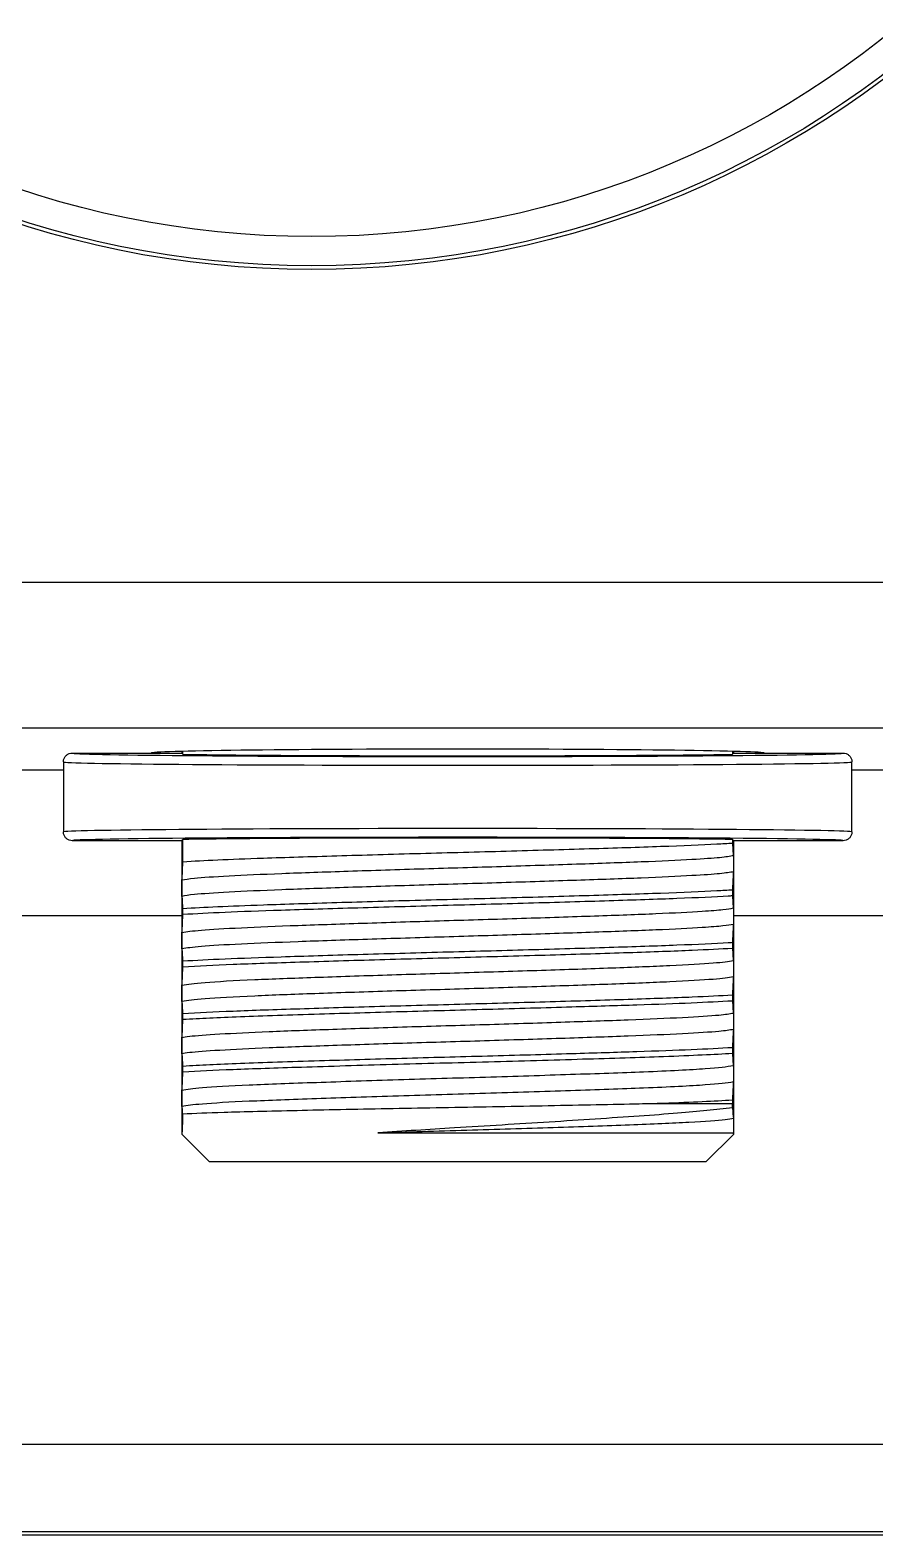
# Model space of a CAD drawing. Extents: x 14808 to 20058, y -13198 to -11680.
# Drawn here: x 19346.11 to 19353.34, y -12031.39 to -12018.5 of the extents above; entities that cross this region are included whole.
import ezdxf

# ---------------------------------------------------------------- set-up
doc = ezdxf.new("R2010")
doc.units = 0
doc.header["$LTSCALE"] = 7
doc.header["$MEASUREMENT"] = 0
doc.layers.add('Layer 5', color=7, linetype='CONTINUOUS')

# ---------------------------------------------------------------- blocks, each defined once
blk = doc.blocks.new('block 68')
at = {"layer": 'Layer 5', "color": 9, "lineweight": 25, "true_color": 0xc4c4c4}
blk.add_lwpolyline([(286.453, 88.58), (286.453, 90.98)], dxfattribs=at)
blk = doc.blocks.new('block 69')
at = {"layer": 'Layer 5', "color": 9, "lineweight": 25, "true_color": 0xc4c4c4}
blk.add_lwpolyline([(259.453, 90.98), (259.453, 88.58)], dxfattribs=at)
blk = doc.blocks.new('block 70')
at = {"layer": 'Layer 5', "color": 9, "lineweight": 25, "true_color": 0xc4c4c4}
blk.add_lwpolyline([(263.503, 78.231), (264.452, 77.28)], dxfattribs=at)
blk = doc.blocks.new('block 71')
at = {"layer": 'Layer 5', "color": 9, "lineweight": 25, "true_color": 0xc4c4c4}
blk.add_lwpolyline([(281.453, 77.28), (282.403, 78.231)], dxfattribs=at)
blk = doc.blocks.new('block 1001')
at = {"layer": 'Layer 5', "color": 9, "lineweight": 25, "true_color": 0xc4c4c4}
blk.add_open_spline([(299.47, 140.495), (299.47, 157.902), (285.359, 172.012), (267.953, 172.012), (250.546, 172.012), (236.436, 157.902), (236.436, 140.495), (236.436, 123.088), (250.546, 108.977), (267.953, 108.977), (285.359, 108.977), (299.47, 123.088), (299.47, 140.495), (299.47, 140.495), (299.47, 140.495), (299.47, 140.495)], degree=3, knots=[0, 0, 0, 0, 1, 1, 1, 2, 2, 2, 3, 3, 3, 4, 4, 4, 5, 5, 5, 5], dxfattribs=at)
blk = doc.blocks.new('block 1002')
at = {"layer": 'Layer 5', "color": 9, "lineweight": 25, "true_color": 0xc4c4c4}
blk.add_open_spline([(300.47, 140.495), (300.47, 158.454), (285.911, 173.012), (267.953, 173.012), (249.994, 173.012), (235.436, 158.454), (235.436, 140.495), (235.436, 122.536), (249.994, 107.978), (267.953, 107.978), (285.911, 107.978), (300.47, 122.536), (300.47, 140.495), (300.47, 140.495), (300.47, 140.495), (300.47, 140.495)], degree=3, knots=[0, 0, 0, 0, 1, 1, 1, 2, 2, 2, 3, 3, 3, 4, 4, 4, 5, 5, 5, 5], dxfattribs=at)
blk = doc.blocks.new('block 1003')
at = {"layer": 'Layer 5', "color": 9, "lineweight": 25, "true_color": 0xc4c4c4}
blk.add_open_spline([(300.601, 140.495), (300.601, 158.526), (285.984, 173.143), (267.953, 173.143), (249.922, 173.143), (235.304, 158.526), (235.304, 140.495), (235.304, 122.463), (249.922, 107.847), (267.953, 107.847), (285.984, 107.847), (300.601, 122.463), (300.601, 140.495), (300.601, 140.495), (300.601, 140.495), (300.601, 140.495)], degree=3, knots=[0, 0, 0, 0, 1, 1, 1, 2, 2, 2, 3, 3, 3, 4, 4, 4, 5, 5, 5, 5], dxfattribs=at)
blk = doc.blocks.new('block 1066')
at = {"layer": 'Layer 5', "color": 9, "lineweight": 25, "true_color": 0xc4c4c4}
blk.add_open_spline([(283.453, 91.281), (283.453, 91.356), (278.752, 91.418), (272.953, 91.418)], degree=3, dxfattribs=at)
blk = doc.blocks.new('block 1067')
at = {"layer": 'Layer 5', "color": 9, "lineweight": 25, "true_color": 0xc4c4c4}
blk.add_open_spline([(272.953, 91.418), (267.154, 91.418), (262.453, 91.356), (262.453, 91.281)], degree=3, dxfattribs=at)
blk = doc.blocks.new('block 1249')
at = {"layer": 'Layer 5', "color": 9, "lineweight": 25, "true_color": 0xc4c4c4}
blk.add_lwpolyline([(204.012, 64.495), (298.954, 64.495)], dxfattribs=at)
blk = doc.blocks.new('block 1256')
at = {"layer": 'Layer 5', "color": 9, "lineweight": 25, "true_color": 0xc4c4c4}
blk.add_open_spline([(286.152, 88.281), (286.154, 88.344), (280.245, 88.396), (272.956, 88.396), (265.665, 88.396), (259.754, 88.344), (259.753, 88.281)], degree=3, knots=[0, 0, 0, 0, 1, 1, 1, 2, 2, 2, 2], dxfattribs=at)
blk = doc.blocks.new('block 1257')
at = {"layer": 'Layer 5', "color": 9, "lineweight": 25, "true_color": 0xc4c4c4}
blk.add_open_spline([(259.753, 88.281), (259.719, 88.283), (259.685, 88.287), (259.653, 88.297), (259.622, 88.307), (259.591, 88.325), (259.565, 88.346), (259.539, 88.367), (259.516, 88.393), (259.498, 88.421), (259.48, 88.45), (259.467, 88.482), (259.46, 88.514), (259.457, 88.527), (259.455, 88.54), (259.454, 88.554), (259.453, 88.562), (259.453, 88.571), (259.453, 88.58)], degree=3, knots=[0, 0, 0, 0, 1, 1, 1, 2, 2, 2, 3, 3, 3, 4, 4, 4, 5, 5, 5, 6, 6, 6, 6], dxfattribs=at)
blk = doc.blocks.new('block 1258')
at = {"layer": 'Layer 5', "color": 9, "lineweight": 25, "true_color": 0xc4c4c4}
blk.add_open_spline([(286.453, 88.58), (286.453, 88.644), (280.409, 88.695), (272.953, 88.695), (265.497, 88.695), (259.453, 88.644), (259.453, 88.58)], degree=3, knots=[0, 0, 0, 0, 1, 1, 1, 2, 2, 2, 2], dxfattribs=at)
blk = doc.blocks.new('block 1259')
at = {"layer": 'Layer 5', "color": 9, "lineweight": 25, "true_color": 0xc4c4c4}
blk.add_open_spline([(286.453, 88.58), (286.453, 88.571), (286.452, 88.562), (286.451, 88.554), (286.451, 88.54), (286.449, 88.527), (286.445, 88.514), (286.438, 88.482), (286.425, 88.45), (286.407, 88.421), (286.389, 88.393), (286.367, 88.367), (286.34, 88.346), (286.314, 88.325), (286.284, 88.307), (286.252, 88.297), (286.22, 88.287), (286.186, 88.283), (286.152, 88.281)], degree=3, knots=[0, 0, 0, 0, 1, 1, 1, 2, 2, 2, 3, 3, 3, 4, 4, 4, 5, 5, 5, 6, 6, 6, 6], dxfattribs=at)
blk = doc.blocks.new('block 1260')
at = {"layer": 'Layer 5', "color": 9, "lineweight": 25, "true_color": 0xc4c4c4}
blk.add_open_spline([(259.453, 90.98), (259.453, 90.917), (265.497, 90.865), (272.953, 90.865), (280.409, 90.865), (286.453, 90.917), (286.453, 90.98)], degree=3, knots=[0, 0, 0, 0, 1, 1, 1, 2, 2, 2, 2], dxfattribs=at)
blk = doc.blocks.new('block 1261')
at = {"layer": 'Layer 5', "color": 9, "lineweight": 25, "true_color": 0xc4c4c4}
blk.add_open_spline([(259.453, 90.98), (259.453, 90.989), (259.453, 90.998), (259.454, 91.007), (259.455, 91.02), (259.457, 91.033), (259.46, 91.046), (259.467, 91.079), (259.48, 91.111), (259.498, 91.139), (259.516, 91.168), (259.539, 91.193), (259.565, 91.214), (259.591, 91.236), (259.622, 91.253), (259.653, 91.263), (259.685, 91.274), (259.719, 91.277), (259.753, 91.281)], degree=3, knots=[0, 0, 0, 0, 1, 1, 1, 2, 2, 2, 3, 3, 3, 4, 4, 4, 5, 5, 5, 6, 6, 6, 6], dxfattribs=at)
blk = doc.blocks.new('block 1262')
at = {"layer": 'Layer 5', "color": 9, "lineweight": 25, "true_color": 0xc4c4c4}
blk.add_open_spline([(259.753, 91.281), (259.751, 91.216), (265.66, 91.165), (272.95, 91.165), (280.24, 91.165), (286.151, 91.216), (286.152, 91.281)], degree=3, knots=[0, 0, 0, 0, 1, 1, 1, 2, 2, 2, 2], dxfattribs=at)
blk = doc.blocks.new('block 1263')
at = {"layer": 'Layer 5', "color": 9, "lineweight": 25, "true_color": 0xc4c4c4}
blk.add_open_spline([(286.152, 91.281), (286.186, 91.277), (286.22, 91.274), (286.252, 91.263), (286.284, 91.253), (286.314, 91.236), (286.34, 91.214), (286.367, 91.193), (286.389, 91.168), (286.407, 91.139), (286.425, 91.111), (286.438, 91.079), (286.445, 91.046), (286.449, 91.033), (286.451, 91.02), (286.451, 91.007), (286.452, 90.998), (286.453, 90.989), (286.453, 90.98)], degree=3, knots=[0, 0, 0, 0, 1, 1, 1, 2, 2, 2, 3, 3, 3, 4, 4, 4, 5, 5, 5, 6, 6, 6, 6], dxfattribs=at)
blk = doc.blocks.new('block 1264')
at = {"layer": 'Layer 5', "color": 9, "lineweight": 25, "true_color": 0xc4c4c4}
blk.add_lwpolyline([(282.362, 88.321), (282.403, 88.281)], dxfattribs=at)
blk = doc.blocks.new('block 1265')
at = {"layer": 'Layer 5', "color": 9, "lineweight": 25, "true_color": 0xc4c4c4}
blk.add_open_spline([(282.362, 88.321), (279.789, 88.366), (273.49, 88.385), (268.293, 88.363), (266.232, 88.354), (264.564, 88.339), (263.544, 88.321)], degree=3, knots=[0, 0, 0, 0, 1, 1, 1, 2, 2, 2, 2], dxfattribs=at)
blk = doc.blocks.new('block 1266')
at = {"layer": 'Layer 5', "color": 9, "lineweight": 25, "true_color": 0xc4c4c4}
blk.add_lwpolyline([(263.503, 88.281), (263.544, 88.321)], dxfattribs=at)
blk = doc.blocks.new('block 1267')
at = {"layer": 'Layer 5', "color": 9, "lineweight": 25, "true_color": 0xc4c4c4}
blk.add_lwpolyline([(263.503, 88.281), (259.753, 88.281)], dxfattribs=at)
blk = doc.blocks.new('block 1268')
at = {"layer": 'Layer 5', "color": 9, "lineweight": 25, "true_color": 0xc4c4c4}
blk.add_lwpolyline([(286.152, 88.281), (282.403, 88.281)], dxfattribs=at)
blk = doc.blocks.new('block 1269')
at = {"layer": 'Layer 5', "color": 9, "lineweight": 25, "true_color": 0xc4c4c4}
blk.add_lwpolyline([(263.544, 91.24), (263.503, 91.281)], dxfattribs=at)
blk = doc.blocks.new('block 1270')
at = {"layer": 'Layer 5', "color": 9, "lineweight": 25, "true_color": 0xc4c4c4}
blk.add_open_spline([(263.544, 91.24), (266.117, 91.194), (272.416, 91.176), (277.613, 91.198), (279.673, 91.207), (281.342, 91.222), (282.362, 91.24)], degree=3, knots=[0, 0, 0, 0, 1, 1, 1, 2, 2, 2, 2], dxfattribs=at)
blk = doc.blocks.new('block 1271')
at = {"layer": 'Layer 5', "color": 9, "lineweight": 25, "true_color": 0xc4c4c4}
blk.add_lwpolyline([(282.403, 91.281), (282.362, 91.24)], dxfattribs=at)
blk = doc.blocks.new('block 1272')
at = {"layer": 'Layer 5', "color": 9, "lineweight": 25, "true_color": 0xc4c4c4}
blk.add_lwpolyline([(282.403, 91.281), (286.152, 91.281)], dxfattribs=at)
blk = doc.blocks.new('block 1273')
at = {"layer": 'Layer 5', "color": 9, "lineweight": 25, "true_color": 0xc4c4c4}
blk.add_lwpolyline([(259.753, 91.281), (263.503, 91.281)], dxfattribs=at)
blk = doc.blocks.new('block 1274')
at = {"layer": 'Layer 5', "color": 9, "lineweight": 25, "true_color": 0xc4c4c4}
blk.add_open_spline([(263.535, 78.924), (263.959, 78.943), (264.382, 78.961), (264.953, 78.979), (265.622, 79), (266.495, 79.021), (267.453, 79.042), (267.928, 79.053), (268.424, 79.063), (268.94, 79.073), (269.457, 79.084), (269.993, 79.094), (270.541, 79.105), (271.089, 79.115), (271.648, 79.126), (272.212, 79.136), (273.352, 79.157), (274.511, 79.177), (275.629, 79.198), (276.769, 79.219), (277.865, 79.241), (278.832, 79.261), (279.135, 79.268), (279.425, 79.274), (279.715, 79.281)], degree=3, knots=[0, 0, 0, 0, 1, 1, 1, 2, 2, 2, 3, 3, 3, 4, 4, 4, 5, 5, 5, 6, 6, 6, 7, 7, 7, 8, 8, 8, 8], dxfattribs=at)
blk = doc.blocks.new('block 1275')
at = {"layer": 'Layer 5', "color": 9, "lineweight": 25, "true_color": 0xc4c4c4}
blk.add_lwpolyline([(279.715, 79.281), (282.362, 79.281)], dxfattribs=at)
blk = doc.blocks.new('block 1276')
at = {"layer": 'Layer 5', "color": 9, "lineweight": 25, "true_color": 0xc4c4c4}
blk.add_lwpolyline([(282.365, 79.13), (282.362, 79.281)], dxfattribs=at)
blk = doc.blocks.new('block 1277')
at = {"layer": 'Layer 5', "color": 9, "lineweight": 25, "true_color": 0xc4c4c4}
blk.add_open_spline([(282.365, 79.13), (281.79, 79.068), (281.214, 79.005), (280.484, 78.944), (279.687, 78.877), (278.705, 78.81), (277.659, 78.741), (277.149, 78.708), (276.623, 78.674), (276.084, 78.639), (275.558, 78.605), (275.019, 78.572), (274.474, 78.539), (273.931, 78.505), (273.382, 78.472), (272.842, 78.439), (271.954, 78.385), (271.088, 78.328), (270.222, 78.272)], degree=3, knots=[0, 0, 0, 0, 1, 1, 1, 2, 2, 2, 3, 3, 3, 4, 4, 4, 5, 5, 5, 6, 6, 6, 6], dxfattribs=at)
blk = doc.blocks.new('block 1278')
at = {"layer": 'Layer 5', "color": 9, "lineweight": 25, "true_color": 0xc4c4c4}
blk.add_open_spline([(270.222, 78.272), (270.577, 78.272), (270.933, 78.272), (271.293, 78.272), (272.337, 78.272), (273.424, 78.272), (274.48, 78.272), (275.536, 78.272), (276.56, 78.272), (277.495, 78.272), (278.43, 78.272), (279.275, 78.272), (279.997, 78.272), (280.72, 78.272), (281.319, 78.272), (281.705, 78.272), (282.044, 78.272), (282.219, 78.272), (282.394, 78.272)], degree=3, knots=[0, 0, 0, 0, 1, 1, 1, 2, 2, 2, 3, 3, 3, 4, 4, 4, 5, 5, 5, 6, 6, 6, 6], dxfattribs=at)
blk = doc.blocks.new('block 1279')
at = {"layer": 'Layer 5', "color": 9, "lineweight": 25, "true_color": 0xc4c4c4}
blk.add_open_spline([(282.403, 78.231), (282.401, 78.231), (282.4, 78.231), (282.399, 78.237), (282.397, 78.244), (282.396, 78.257), (282.394, 78.272)], degree=3, knots=[0, 0, 0, 0, 1, 1, 1, 2, 2, 2, 2], dxfattribs=at)
blk = doc.blocks.new('block 1280')
at = {"layer": 'Layer 5', "color": 9, "lineweight": 25, "true_color": 0xc4c4c4}
blk.add_open_spline([(263.535, 78.924), (263.531, 78.734), (263.525, 78.544), (263.52, 78.418), (263.515, 78.289), (263.509, 78.228), (263.504, 78.23)], degree=3, knots=[0, 0, 0, 0, 1, 1, 1, 2, 2, 2, 2], dxfattribs=at)
blk = doc.blocks.new('block 1281')
at = {"layer": 'Layer 5', "color": 9, "lineweight": 25, "true_color": 0xc4c4c4}
blk.add_lwpolyline([(272.953, 77.28), (264.452, 77.28)], dxfattribs=at)
blk = doc.blocks.new('block 1282')
at = {"layer": 'Layer 5', "color": 9, "lineweight": 25, "true_color": 0xc4c4c4}
blk.add_lwpolyline([(281.453, 77.28), (272.953, 77.28)], dxfattribs=at)
blk = doc.blocks.new('block 1283')
at = {"layer": 'Layer 5', "color": 9, "lineweight": 25, "true_color": 0xc4c4c4}
blk.add_lwpolyline([(263.544, 91.24), (263.544, 91.341)], dxfattribs=at)
blk = doc.blocks.new('block 1284')
at = {"layer": 'Layer 5', "color": 9, "lineweight": 25, "true_color": 0xc4c4c4}
blk.add_lwpolyline([(282.362, 91.341), (282.362, 91.24)], dxfattribs=at)
blk = doc.blocks.new('block 1285')
at = {"layer": 'Layer 5', "color": 9, "lineweight": 25, "true_color": 0xc4c4c4}
blk.add_open_spline([(263.544, 84.162), (263.988, 84.186), (264.433, 84.21), (264.988, 84.234), (265.536, 84.257), (266.193, 84.281), (266.905, 84.304), (267.717, 84.331), (268.602, 84.358), (269.535, 84.386), (270.471, 84.412), (271.454, 84.44), (272.444, 84.467), (273.427, 84.494), (274.416, 84.52), (275.373, 84.547), (276.339, 84.574), (277.274, 84.602), (278.137, 84.629), (278.99, 84.656), (279.773, 84.681), (280.461, 84.708), (281.158, 84.735), (281.754, 84.763), (282.217, 84.791), (282.266, 84.793), (282.315, 84.796), (282.362, 84.799)], degree=3, knots=[0, 0, 0, 0, 1, 1, 1, 2, 2, 2, 3, 3, 3, 4, 4, 4, 5, 5, 5, 6, 6, 6, 7, 7, 7, 8, 8, 8, 9, 9, 9, 9], dxfattribs=at)
blk = doc.blocks.new('block 1286')
at = {"layer": 'Layer 5', "color": 9, "lineweight": 25, "true_color": 0xc4c4c4}
blk.add_open_spline([(263.544, 84.162), (263.541, 84.219), (263.538, 84.277), (263.535, 84.328), (263.532, 84.392), (263.528, 84.447), (263.525, 84.485), (263.521, 84.538), (263.516, 84.561), (263.511, 84.585)], degree=3, knots=[0, 0, 0, 0, 1, 1, 1, 2, 2, 2, 3, 3, 3, 3], dxfattribs=at)
blk = doc.blocks.new('block 1287')
at = {"layer": 'Layer 5', "color": 9, "lineweight": 25, "true_color": 0xc4c4c4}
blk.add_open_spline([(263.511, 84.585), (263.681, 84.612), (263.852, 84.64), (264.181, 84.667), (264.503, 84.694), (264.979, 84.722), (265.545, 84.749), (266.107, 84.776), (266.759, 84.802), (267.485, 84.829), (268.214, 84.856), (269.019, 84.883), (269.864, 84.911), (270.711, 84.937), (271.599, 84.965), (272.493, 84.992), (273.381, 85.019), (274.275, 85.045), (275.14, 85.072), (276.013, 85.099), (276.858, 85.127), (277.639, 85.154), (278.411, 85.181), (279.121, 85.206), (279.74, 85.233), (280.367, 85.26), (280.901, 85.288), (281.328, 85.316), (281.619, 85.334), (281.86, 85.352), (282.029, 85.37), (282.199, 85.389), (282.297, 85.407), (282.394, 85.425)], degree=3, knots=[0, 0, 0, 0, 1, 1, 1, 2, 2, 2, 3, 3, 3, 4, 4, 4, 5, 5, 5, 6, 6, 6, 7, 7, 7, 8, 8, 8, 9, 9, 9, 10, 10, 10, 11, 11, 11, 11], dxfattribs=at)
blk = doc.blocks.new('block 1288')
at = {"layer": 'Layer 5', "color": 9, "lineweight": 25, "true_color": 0xc4c4c4}
blk.add_open_spline([(282.394, 85.425), (282.39, 85.379), (282.386, 85.334), (282.382, 85.268), (282.379, 85.212), (282.375, 85.143), (282.372, 85.062), (282.369, 84.982), (282.366, 84.891), (282.362, 84.799)], degree=3, knots=[0, 0, 0, 0, 1, 1, 1, 2, 2, 2, 3, 3, 3, 3], dxfattribs=at)
blk = doc.blocks.new('block 1289')
at = {"layer": 'Layer 5', "color": 9, "lineweight": 25, "true_color": 0xc4c4c4}
blk.add_open_spline([(263.511, 83.335), (263.71, 83.365), (263.909, 83.395), (264.303, 83.426), (264.7, 83.457), (265.298, 83.49), (266.004, 83.521), (266.615, 83.547), (267.306, 83.573), (268.066, 83.6), (268.833, 83.627), (269.67, 83.654), (270.538, 83.682), (271.399, 83.709), (272.292, 83.735), (273.182, 83.762), (274.076, 83.789), (274.966, 83.816), (275.818, 83.843), (276.672, 83.87), (277.488, 83.898), (278.23, 83.925), (278.968, 83.951), (279.634, 83.978), (280.212, 84.005), (280.829, 84.033), (281.348, 84.062), (281.696, 84.091), (282.04, 84.12), (282.217, 84.148), (282.394, 84.175)], degree=3, knots=[0, 0, 0, 0, 1, 1, 1, 2, 2, 2, 3, 3, 3, 4, 4, 4, 5, 5, 5, 6, 6, 6, 7, 7, 7, 8, 8, 8, 9, 9, 9, 10, 10, 10, 10], dxfattribs=at)
blk = doc.blocks.new('block 1290')
at = {"layer": 'Layer 5', "color": 9, "lineweight": 25, "true_color": 0xc4c4c4}
blk.add_open_spline([(263.511, 83.335), (263.515, 83.381), (263.519, 83.427), (263.523, 83.492), (263.526, 83.548), (263.53, 83.618), (263.533, 83.698), (263.537, 83.779), (263.54, 83.87), (263.544, 83.962)], degree=3, knots=[0, 0, 0, 0, 1, 1, 1, 2, 2, 2, 3, 3, 3, 3], dxfattribs=at)
blk = doc.blocks.new('block 1291')
at = {"layer": 'Layer 5', "color": 9, "lineweight": 25, "true_color": 0xc4c4c4}
blk.add_open_spline([(263.544, 83.962), (264.069, 83.99), (264.596, 84.018), (265.266, 84.046), (265.915, 84.072), (266.699, 84.098), (267.547, 84.125), (268.403, 84.152), (269.323, 84.18), (270.282, 84.207), (271.232, 84.234), (272.221, 84.26), (273.206, 84.287), (274.196, 84.314), (275.182, 84.341), (276.123, 84.368), (277.066, 84.395), (277.963, 84.423), (278.791, 84.45), (279.614, 84.476), (280.367, 84.503), (280.983, 84.53), (281.51, 84.552), (281.936, 84.576), (282.362, 84.599)], degree=3, knots=[0, 0, 0, 0, 1, 1, 1, 2, 2, 2, 3, 3, 3, 4, 4, 4, 5, 5, 5, 6, 6, 6, 7, 7, 7, 8, 8, 8, 8], dxfattribs=at)
blk = doc.blocks.new('block 1292')
at = {"layer": 'Layer 5', "color": 9, "lineweight": 25, "true_color": 0xc4c4c4}
blk.add_open_spline([(282.362, 84.599), (282.365, 84.541), (282.368, 84.484), (282.37, 84.433), (282.373, 84.368), (282.377, 84.314), (282.38, 84.275), (282.385, 84.223), (282.39, 84.2), (282.394, 84.175)], degree=3, knots=[0, 0, 0, 0, 1, 1, 1, 2, 2, 2, 3, 3, 3, 3], dxfattribs=at)
blk = doc.blocks.new('block 1293')
at = {"layer": 'Layer 5', "color": 9, "lineweight": 25, "true_color": 0xc4c4c4}
blk.add_open_spline([(263.511, 85.135), (263.681, 85.162), (263.852, 85.19), (264.181, 85.217), (264.503, 85.244), (264.979, 85.272), (265.545, 85.299), (266.107, 85.326), (266.759, 85.353), (267.485, 85.379), (268.214, 85.406), (269.019, 85.433), (269.864, 85.46), (270.711, 85.487), (271.599, 85.515), (272.493, 85.542), (273.381, 85.569), (274.275, 85.595), (275.14, 85.622), (276.013, 85.649), (276.858, 85.677), (277.639, 85.704), (278.411, 85.731), (279.121, 85.756), (279.74, 85.783), (280.367, 85.81), (280.901, 85.839), (281.328, 85.866), (281.619, 85.884), (281.86, 85.902), (282.029, 85.92), (282.199, 85.939), (282.297, 85.957), (282.394, 85.976)], degree=3, knots=[0, 0, 0, 0, 1, 1, 1, 2, 2, 2, 3, 3, 3, 4, 4, 4, 5, 5, 5, 6, 6, 6, 7, 7, 7, 8, 8, 8, 9, 9, 9, 10, 10, 10, 11, 11, 11, 11], dxfattribs=at)
blk = doc.blocks.new('block 1294')
at = {"layer": 'Layer 5', "color": 9, "lineweight": 25, "true_color": 0xc4c4c4}
blk.add_open_spline([(263.511, 85.135), (263.515, 85.181), (263.519, 85.228), (263.523, 85.292), (263.526, 85.348), (263.53, 85.418), (263.533, 85.498), (263.537, 85.579), (263.54, 85.67), (263.544, 85.762)], degree=3, knots=[0, 0, 0, 0, 1, 1, 1, 2, 2, 2, 3, 3, 3, 3], dxfattribs=at)
blk = doc.blocks.new('block 1295')
at = {"layer": 'Layer 5', "color": 9, "lineweight": 25, "true_color": 0xc4c4c4}
blk.add_open_spline([(263.544, 85.762), (263.988, 85.786), (264.433, 85.81), (264.988, 85.834), (265.536, 85.858), (266.193, 85.881), (266.905, 85.904), (267.717, 85.931), (268.602, 85.958), (269.535, 85.985), (270.471, 86.012), (271.454, 86.04), (272.444, 86.067), (273.427, 86.094), (274.416, 86.12), (275.373, 86.147), (276.339, 86.174), (277.274, 86.202), (278.137, 86.229), (278.99, 86.256), (279.773, 86.281), (280.461, 86.308), (281.158, 86.335), (281.754, 86.363), (282.217, 86.391), (282.266, 86.393), (282.315, 86.396), (282.362, 86.399)], degree=3, knots=[0, 0, 0, 0, 1, 1, 1, 2, 2, 2, 3, 3, 3, 4, 4, 4, 5, 5, 5, 6, 6, 6, 7, 7, 7, 8, 8, 8, 9, 9, 9, 9], dxfattribs=at)
blk = doc.blocks.new('block 1296')
at = {"layer": 'Layer 5', "color": 9, "lineweight": 25, "true_color": 0xc4c4c4}
blk.add_open_spline([(282.362, 86.399), (282.365, 86.342), (282.368, 86.284), (282.37, 86.233), (282.373, 86.168), (282.377, 86.114), (282.38, 86.076), (282.385, 86.023), (282.39, 85.999), (282.394, 85.976)], degree=3, knots=[0, 0, 0, 0, 1, 1, 1, 2, 2, 2, 3, 3, 3, 3], dxfattribs=at)
blk = doc.blocks.new('block 1297')
at = {"layer": 'Layer 5', "color": 9, "lineweight": 25, "true_color": 0xc4c4c4}
blk.add_open_spline([(263.511, 79.735), (263.69, 79.763), (263.868, 79.791), (264.214, 79.819), (264.584, 79.85), (265.146, 79.881), (265.818, 79.912), (266.483, 79.942), (267.257, 79.972), (268.116, 80.001), (268.983, 80.032), (269.936, 80.063), (270.922, 80.094), (271.899, 80.124), (272.908, 80.154), (273.903, 80.183), (274.908, 80.214), (275.898, 80.245), (276.819, 80.276), (277.73, 80.306), (278.572, 80.335), (279.32, 80.365), (280.191, 80.4), (280.935, 80.437), (281.427, 80.472), (281.914, 80.507), (282.154, 80.542), (282.394, 80.575)], degree=3, knots=[0, 0, 0, 0, 1, 1, 1, 2, 2, 2, 3, 3, 3, 4, 4, 4, 5, 5, 5, 6, 6, 6, 7, 7, 7, 8, 8, 8, 9, 9, 9, 9], dxfattribs=at)
blk = doc.blocks.new('block 1298')
at = {"layer": 'Layer 5', "color": 9, "lineweight": 25, "true_color": 0xc4c4c4}
blk.add_open_spline([(263.511, 79.735), (263.515, 79.782), (263.519, 79.827), (263.523, 79.892), (263.526, 79.948), (263.53, 80.018), (263.533, 80.098), (263.537, 80.179), (263.54, 80.27), (263.544, 80.362)], degree=3, knots=[0, 0, 0, 0, 1, 1, 1, 2, 2, 2, 3, 3, 3, 3], dxfattribs=at)
blk = doc.blocks.new('block 1299')
at = {"layer": 'Layer 5', "color": 9, "lineweight": 25, "true_color": 0xc4c4c4}
blk.add_open_spline([(263.544, 80.362), (264.071, 80.39), (264.597, 80.418), (265.268, 80.446), (265.93, 80.473), (266.733, 80.499), (267.602, 80.526), (268.569, 80.557), (269.617, 80.588), (270.707, 80.619), (271.785, 80.649), (272.903, 80.679), (274.004, 80.708), (275.116, 80.739), (276.211, 80.77), (277.23, 80.801), (278.238, 80.831), (279.173, 80.861), (279.997, 80.89), (280.487, 80.908), (280.938, 80.927), (281.325, 80.945), (281.714, 80.962), (282.038, 80.981), (282.362, 80.999)], degree=3, knots=[0, 0, 0, 0, 1, 1, 1, 2, 2, 2, 3, 3, 3, 4, 4, 4, 5, 5, 5, 6, 6, 6, 7, 7, 7, 8, 8, 8, 8], dxfattribs=at)
blk = doc.blocks.new('block 1300')
at = {"layer": 'Layer 5', "color": 9, "lineweight": 25, "true_color": 0xc4c4c4}
blk.add_open_spline([(282.362, 80.999), (282.365, 80.942), (282.368, 80.884), (282.37, 80.833), (282.373, 80.768), (282.377, 80.714), (282.38, 80.675), (282.385, 80.623), (282.39, 80.599), (282.394, 80.575)], degree=3, knots=[0, 0, 0, 0, 1, 1, 1, 2, 2, 2, 3, 3, 3, 3], dxfattribs=at)
blk = doc.blocks.new('block 1301')
at = {"layer": 'Layer 5', "color": 9, "lineweight": 25, "true_color": 0xc4c4c4}
blk.add_lwpolyline([(263.544, 83.962), (263.544, 84.162)], dxfattribs=at)
blk = doc.blocks.new('block 1302')
at = {"layer": 'Layer 5', "color": 9, "lineweight": 25, "true_color": 0xc4c4c4}
blk.add_lwpolyline([(282.362, 84.799), (282.362, 84.599)], dxfattribs=at)
blk = doc.blocks.new('block 1303')
at = {"layer": 'Layer 5', "color": 9, "lineweight": 25, "true_color": 0xc4c4c4}
blk.add_open_spline([(263.544, 85.961), (263.915, 85.982), (264.286, 86.003), (264.739, 86.023), (265.19, 86.043), (265.72, 86.064), (266.298, 86.084), (267.062, 86.111), (267.907, 86.137), (268.809, 86.164), (269.721, 86.191), (270.691, 86.219), (271.677, 86.246), (272.652, 86.273), (273.642, 86.298), (274.611, 86.325), (275.592, 86.352), (276.553, 86.38), (277.451, 86.408), (278.337, 86.435), (279.162, 86.46), (279.901, 86.487), (280.649, 86.514), (281.307, 86.541), (281.827, 86.569), (282.018, 86.579), (282.19, 86.589), (282.362, 86.599)], degree=3, knots=[0, 0, 0, 0, 1, 1, 1, 2, 2, 2, 3, 3, 3, 4, 4, 4, 5, 5, 5, 6, 6, 6, 7, 7, 7, 8, 8, 8, 9, 9, 9, 9], dxfattribs=at)
blk = doc.blocks.new('block 1304')
at = {"layer": 'Layer 5', "color": 9, "lineweight": 25, "true_color": 0xc4c4c4}
blk.add_open_spline([(263.544, 85.961), (263.541, 86.019), (263.538, 86.076), (263.535, 86.127), (263.532, 86.193), (263.528, 86.247), (263.525, 86.285), (263.521, 86.338), (263.516, 86.362), (263.511, 86.385)], degree=3, knots=[0, 0, 0, 0, 1, 1, 1, 2, 2, 2, 3, 3, 3, 3], dxfattribs=at)
blk = doc.blocks.new('block 1305')
at = {"layer": 'Layer 5', "color": 9, "lineweight": 25, "true_color": 0xc4c4c4}
blk.add_open_spline([(263.511, 86.385), (263.625, 86.406), (263.738, 86.426), (263.94, 86.446), (264.203, 86.473), (264.616, 86.5), (265.125, 86.528), (265.636, 86.555), (266.245, 86.582), (266.936, 86.609), (267.623, 86.636), (268.39, 86.662), (269.207, 86.689), (270.033, 86.716), (270.909, 86.744), (271.8, 86.771), (272.681, 86.798), (273.576, 86.823), (274.451, 86.85), (275.339, 86.877), (276.206, 86.905), (277.019, 86.933), (277.821, 86.96), (278.57, 86.985), (279.233, 87.012), (279.905, 87.039), (280.49, 87.067), (280.974, 87.094), (281.369, 87.116), (281.697, 87.138), (281.923, 87.16), (282.148, 87.182), (282.271, 87.204), (282.394, 87.226)], degree=3, knots=[0, 0, 0, 0, 1, 1, 1, 2, 2, 2, 3, 3, 3, 4, 4, 4, 5, 5, 5, 6, 6, 6, 7, 7, 7, 8, 8, 8, 9, 9, 9, 10, 10, 10, 11, 11, 11, 11], dxfattribs=at)
blk = doc.blocks.new('block 1306')
at = {"layer": 'Layer 5', "color": 9, "lineweight": 25, "true_color": 0xc4c4c4}
blk.add_open_spline([(282.394, 87.226), (282.39, 87.18), (282.386, 87.133), (282.382, 87.069), (282.379, 87.013), (282.375, 86.943), (282.372, 86.863), (282.369, 86.782), (282.366, 86.69), (282.362, 86.599)], degree=3, knots=[0, 0, 0, 0, 1, 1, 1, 2, 2, 2, 3, 3, 3, 3], dxfattribs=at)
blk = doc.blocks.new('block 1307')
at = {"layer": 'Layer 5', "color": 9, "lineweight": 25, "true_color": 0xc4c4c4}
blk.add_open_spline([(263.544, 87.561), (263.915, 87.582), (264.286, 87.603), (264.739, 87.623), (265.19, 87.644), (265.72, 87.664), (266.298, 87.684), (267.062, 87.711), (267.907, 87.737), (268.809, 87.764), (269.721, 87.791), (270.691, 87.819), (271.677, 87.846), (272.652, 87.873), (273.642, 87.898), (274.611, 87.925), (275.592, 87.953), (276.553, 87.98), (277.451, 88.008), (278.337, 88.035), (279.162, 88.06), (279.901, 88.087), (280.649, 88.114), (281.307, 88.141), (281.827, 88.169), (282.018, 88.179), (282.19, 88.189), (282.362, 88.199)], degree=3, knots=[0, 0, 0, 0, 1, 1, 1, 2, 2, 2, 3, 3, 3, 4, 4, 4, 5, 5, 5, 6, 6, 6, 7, 7, 7, 8, 8, 8, 9, 9, 9, 9], dxfattribs=at)
blk = doc.blocks.new('block 1308')
at = {"layer": 'Layer 5', "color": 9, "lineweight": 25, "true_color": 0xc4c4c4}
blk.add_lwpolyline([(263.544, 87.561), (263.544, 88.321)], dxfattribs=at)
blk = doc.blocks.new('block 1309')
at = {"layer": 'Layer 5', "color": 9, "lineweight": 25, "true_color": 0xc4c4c4}
blk.add_lwpolyline([(282.362, 88.321), (282.362, 88.199)], dxfattribs=at)
blk = doc.blocks.new('block 1310')
at = {"layer": 'Layer 5', "color": 9, "lineweight": 25, "true_color": 0xc4c4c4}
blk.add_open_spline([(263.544, 82.161), (264.142, 82.193), (264.74, 82.225), (265.515, 82.255), (266.28, 82.285), (267.217, 82.315), (268.223, 82.346), (269.116, 82.373), (270.064, 82.401), (271.04, 82.428), (272.003, 82.455), (272.994, 82.481), (273.972, 82.508), (274.961, 82.535), (275.937, 82.562), (276.857, 82.59), (277.644, 82.613), (278.392, 82.636), (279.085, 82.659), (279.778, 82.682), (280.417, 82.705), (280.952, 82.728), (281.493, 82.752), (281.927, 82.775), (282.362, 82.799)], degree=3, knots=[0, 0, 0, 0, 1, 1, 1, 2, 2, 2, 3, 3, 3, 4, 4, 4, 5, 5, 5, 6, 6, 6, 7, 7, 7, 8, 8, 8, 8], dxfattribs=at)
blk = doc.blocks.new('block 1311')
at = {"layer": 'Layer 5', "color": 9, "lineweight": 25, "true_color": 0xc4c4c4}
blk.add_lwpolyline([(263.544, 82.161), (263.544, 82.361)], dxfattribs=at)
blk = doc.blocks.new('block 1312')
at = {"layer": 'Layer 5', "color": 9, "lineweight": 25, "true_color": 0xc4c4c4}
blk.add_open_spline([(263.544, 82.361), (264.069, 82.389), (264.596, 82.418), (265.266, 82.445), (265.915, 82.472), (266.699, 82.498), (267.547, 82.525), (268.403, 82.552), (269.323, 82.58), (270.282, 82.607), (271.232, 82.634), (272.221, 82.66), (273.206, 82.687), (274.196, 82.714), (275.182, 82.741), (276.123, 82.768), (277.066, 82.795), (277.963, 82.823), (278.791, 82.85), (279.614, 82.877), (280.367, 82.903), (280.983, 82.93), (281.51, 82.952), (281.936, 82.976), (282.362, 82.999)], degree=3, knots=[0, 0, 0, 0, 1, 1, 1, 2, 2, 2, 3, 3, 3, 4, 4, 4, 5, 5, 5, 6, 6, 6, 7, 7, 7, 8, 8, 8, 8], dxfattribs=at)
blk = doc.blocks.new('block 1313')
at = {"layer": 'Layer 5', "color": 9, "lineweight": 25, "true_color": 0xc4c4c4}
blk.add_lwpolyline([(282.362, 82.999), (282.362, 82.799)], dxfattribs=at)
blk = doc.blocks.new('block 1314')
at = {"layer": 'Layer 5', "color": 9, "lineweight": 25, "true_color": 0xc4c4c4}
blk.add_open_spline([(279.715, 79.281), (279.809, 79.283), (279.904, 79.287), (279.997, 79.29), (280.486, 79.308), (280.938, 79.327), (281.325, 79.345), (281.714, 79.363), (282.038, 79.381), (282.362, 79.399)], degree=3, knots=[0, 0, 0, 0, 1, 1, 1, 2, 2, 2, 3, 3, 3, 3], dxfattribs=at)
blk = doc.blocks.new('block 1315')
at = {"layer": 'Layer 5', "color": 9, "lineweight": 25, "true_color": 0xc4c4c4}
blk.add_open_spline([(263.535, 78.924), (263.535, 78.925), (263.535, 78.926), (263.535, 78.928), (263.533, 78.991), (263.528, 79.046), (263.525, 79.086), (263.52, 79.139), (263.516, 79.162), (263.511, 79.186)], degree=3, knots=[0, 0, 0, 0, 1, 1, 1, 2, 2, 2, 3, 3, 3, 3], dxfattribs=at)
blk = doc.blocks.new('block 1316')
at = {"layer": 'Layer 5', "color": 9, "lineweight": 25, "true_color": 0xc4c4c4}
blk.add_open_spline([(263.511, 79.186), (263.69, 79.213), (263.868, 79.241), (264.214, 79.27), (264.584, 79.301), (265.146, 79.332), (265.818, 79.362), (266.483, 79.392), (267.257, 79.421), (268.116, 79.451), (268.983, 79.482), (269.936, 79.513), (270.922, 79.544), (271.899, 79.574), (272.908, 79.603), (273.903, 79.633), (274.908, 79.664), (275.898, 79.695), (276.819, 79.726), (277.73, 79.756), (278.572, 79.786), (279.32, 79.815), (280.191, 79.85), (280.935, 79.887), (281.427, 79.922), (281.914, 79.957), (282.154, 79.991), (282.394, 80.025)], degree=3, knots=[0, 0, 0, 0, 1, 1, 1, 2, 2, 2, 3, 3, 3, 4, 4, 4, 5, 5, 5, 6, 6, 6, 7, 7, 7, 8, 8, 8, 9, 9, 9, 9], dxfattribs=at)
blk = doc.blocks.new('block 1317')
at = {"layer": 'Layer 5', "color": 9, "lineweight": 25, "true_color": 0xc4c4c4}
blk.add_open_spline([(282.394, 80.025), (282.39, 79.979), (282.386, 79.933), (282.382, 79.868), (282.379, 79.813), (282.375, 79.743), (282.372, 79.662), (282.369, 79.582), (282.366, 79.491), (282.362, 79.399)], degree=3, knots=[0, 0, 0, 0, 1, 1, 1, 2, 2, 2, 3, 3, 3, 3], dxfattribs=at)
blk = doc.blocks.new('block 1318')
at = {"layer": 'Layer 5', "color": 9, "lineweight": 25, "true_color": 0xc4c4c4}
blk.add_open_spline([(263.544, 82.361), (263.541, 82.419), (263.538, 82.477), (263.535, 82.527), (263.532, 82.593), (263.528, 82.646), (263.525, 82.685), (263.521, 82.737), (263.516, 82.762), (263.511, 82.785)], degree=3, knots=[0, 0, 0, 0, 1, 1, 1, 2, 2, 2, 3, 3, 3, 3], dxfattribs=at)
blk = doc.blocks.new('block 1319')
at = {"layer": 'Layer 5', "color": 9, "lineweight": 25, "true_color": 0xc4c4c4}
blk.add_open_spline([(263.511, 82.785), (263.71, 82.815), (263.909, 82.846), (264.303, 82.877), (264.7, 82.908), (265.298, 82.939), (266.004, 82.97), (266.615, 82.997), (267.306, 83.023), (268.066, 83.05), (268.833, 83.077), (269.67, 83.105), (270.538, 83.132), (271.399, 83.159), (272.292, 83.185), (273.182, 83.212), (274.076, 83.239), (274.966, 83.266), (275.818, 83.293), (276.672, 83.32), (277.488, 83.348), (278.23, 83.375), (278.968, 83.401), (279.634, 83.428), (280.212, 83.455), (280.829, 83.483), (281.348, 83.513), (281.696, 83.541), (282.04, 83.57), (282.217, 83.597), (282.394, 83.626)], degree=3, knots=[0, 0, 0, 0, 1, 1, 1, 2, 2, 2, 3, 3, 3, 4, 4, 4, 5, 5, 5, 6, 6, 6, 7, 7, 7, 8, 8, 8, 9, 9, 9, 10, 10, 10, 10], dxfattribs=at)
blk = doc.blocks.new('block 1320')
at = {"layer": 'Layer 5', "color": 9, "lineweight": 25, "true_color": 0xc4c4c4}
blk.add_open_spline([(282.394, 83.626), (282.39, 83.579), (282.386, 83.533), (282.382, 83.468), (282.379, 83.413), (282.375, 83.343), (282.372, 83.262), (282.369, 83.182), (282.366, 83.091), (282.362, 82.999)], degree=3, knots=[0, 0, 0, 0, 1, 1, 1, 2, 2, 2, 3, 3, 3, 3], dxfattribs=at)
blk = doc.blocks.new('block 1321')
at = {"layer": 'Layer 5', "color": 9, "lineweight": 25, "true_color": 0xc4c4c4}
blk.add_open_spline([(263.511, 86.935), (263.625, 86.956), (263.738, 86.976), (263.94, 86.997), (264.203, 87.023), (264.616, 87.05), (265.125, 87.078), (265.636, 87.104), (266.245, 87.132), (266.936, 87.159), (267.623, 87.186), (268.39, 87.212), (269.207, 87.239), (270.033, 87.266), (270.909, 87.294), (271.8, 87.321), (272.681, 87.348), (273.576, 87.373), (274.451, 87.4), (275.339, 87.428), (276.206, 87.456), (277.019, 87.483), (277.821, 87.51), (278.57, 87.535), (279.233, 87.562), (279.905, 87.589), (280.49, 87.617), (280.974, 87.644), (281.369, 87.667), (281.697, 87.688), (281.923, 87.71), (282.148, 87.732), (282.271, 87.753), (282.394, 87.776)], degree=3, knots=[0, 0, 0, 0, 1, 1, 1, 2, 2, 2, 3, 3, 3, 4, 4, 4, 5, 5, 5, 6, 6, 6, 7, 7, 7, 8, 8, 8, 9, 9, 9, 10, 10, 10, 11, 11, 11, 11], dxfattribs=at)
blk = doc.blocks.new('block 1322')
at = {"layer": 'Layer 5', "color": 9, "lineweight": 25, "true_color": 0xc4c4c4}
blk.add_open_spline([(263.511, 86.935), (263.515, 86.981), (263.519, 87.027), (263.523, 87.092), (263.526, 87.148), (263.53, 87.217), (263.533, 87.298), (263.537, 87.379), (263.54, 87.47), (263.544, 87.561)], degree=3, knots=[0, 0, 0, 0, 1, 1, 1, 2, 2, 2, 3, 3, 3, 3], dxfattribs=at)
blk = doc.blocks.new('block 1323')
at = {"layer": 'Layer 5', "color": 9, "lineweight": 25, "true_color": 0xc4c4c4}
blk.add_open_spline([(282.362, 88.199), (282.363, 88.189), (282.363, 88.178), (282.363, 88.168), (282.367, 88.092), (282.37, 88.023), (282.374, 87.97), (282.381, 87.863), (282.388, 87.82), (282.394, 87.776)], degree=3, knots=[0, 0, 0, 0, 1, 1, 1, 2, 2, 2, 3, 3, 3, 3], dxfattribs=at)
blk = doc.blocks.new('block 1324')
at = {"layer": 'Layer 5', "color": 9, "lineweight": 25, "true_color": 0xc4c4c4}
blk.add_lwpolyline([(263.544, 85.762), (263.544, 85.961)], dxfattribs=at)
blk = doc.blocks.new('block 1325')
at = {"layer": 'Layer 5', "color": 9, "lineweight": 25, "true_color": 0xc4c4c4}
blk.add_lwpolyline([(282.362, 86.599), (282.362, 86.399)], dxfattribs=at)
blk = doc.blocks.new('block 1326')
at = {"layer": 'Layer 5', "color": 9, "lineweight": 25, "true_color": 0xc4c4c4}
blk.add_open_spline([(263.511, 81.535), (263.584, 81.55), (263.658, 81.565), (263.776, 81.58), (263.989, 81.606), (264.348, 81.632), (264.809, 81.659), (265.274, 81.687), (265.842, 81.715), (266.499, 81.742), (267.149, 81.769), (267.885, 81.794), (268.677, 81.821), (269.48, 81.848), (270.34, 81.876), (271.223, 81.904), (272.096, 81.93), (272.991, 81.956), (273.874, 81.983), (274.768, 82.01), (275.648, 82.037), (276.482, 82.065), (277.308, 82.092), (278.088, 82.118), (278.789, 82.145), (279.493, 82.172), (280.117, 82.199), (280.645, 82.226), (281.174, 82.253), (281.608, 82.281), (281.891, 82.307), (282.131, 82.33), (282.263, 82.353), (282.394, 82.376)], degree=3, knots=[0, 0, 0, 0, 1, 1, 1, 2, 2, 2, 3, 3, 3, 4, 4, 4, 5, 5, 5, 6, 6, 6, 7, 7, 7, 8, 8, 8, 9, 9, 9, 10, 10, 10, 11, 11, 11, 11], dxfattribs=at)
blk = doc.blocks.new('block 1327')
at = {"layer": 'Layer 5', "color": 9, "lineweight": 25, "true_color": 0xc4c4c4}
blk.add_open_spline([(263.511, 81.535), (263.515, 81.581), (263.519, 81.627), (263.523, 81.692), (263.526, 81.748), (263.53, 81.818), (263.533, 81.898), (263.537, 81.979), (263.54, 82.07), (263.544, 82.161)], degree=3, knots=[0, 0, 0, 0, 1, 1, 1, 2, 2, 2, 3, 3, 3, 3], dxfattribs=at)
blk = doc.blocks.new('block 1328')
at = {"layer": 'Layer 5', "color": 9, "lineweight": 25, "true_color": 0xc4c4c4}
blk.add_open_spline([(282.362, 82.799), (282.365, 82.742), (282.368, 82.684), (282.37, 82.633), (282.373, 82.568), (282.377, 82.514), (282.38, 82.476), (282.385, 82.423), (282.39, 82.399), (282.394, 82.376)], degree=3, knots=[0, 0, 0, 0, 1, 1, 1, 2, 2, 2, 3, 3, 3, 3], dxfattribs=at)
blk = doc.blocks.new('block 1329')
at = {"layer": 'Layer 5', "color": 9, "lineweight": 25, "true_color": 0xc4c4c4}
blk.add_open_spline([(263.544, 80.561), (264.142, 80.593), (264.74, 80.625), (265.515, 80.655), (266.28, 80.686), (267.217, 80.715), (268.223, 80.746), (269.116, 80.773), (270.064, 80.801), (271.04, 80.828), (272.003, 80.855), (272.994, 80.881), (273.972, 80.907), (274.961, 80.935), (275.937, 80.962), (276.857, 80.99), (277.644, 81.013), (278.392, 81.036), (279.085, 81.059), (279.778, 81.082), (280.417, 81.105), (280.952, 81.128), (281.493, 81.151), (281.927, 81.175), (282.362, 81.199)], degree=3, knots=[0, 0, 0, 0, 1, 1, 1, 2, 2, 2, 3, 3, 3, 4, 4, 4, 5, 5, 5, 6, 6, 6, 7, 7, 7, 8, 8, 8, 8], dxfattribs=at)
blk = doc.blocks.new('block 1330')
at = {"layer": 'Layer 5', "color": 9, "lineweight": 25, "true_color": 0xc4c4c4}
blk.add_open_spline([(263.544, 80.561), (263.541, 80.619), (263.538, 80.677), (263.535, 80.728), (263.532, 80.793), (263.528, 80.847), (263.525, 80.885), (263.521, 80.938), (263.516, 80.961), (263.511, 80.985)], degree=3, knots=[0, 0, 0, 0, 1, 1, 1, 2, 2, 2, 3, 3, 3, 3], dxfattribs=at)
blk = doc.blocks.new('block 1331')
at = {"layer": 'Layer 5', "color": 9, "lineweight": 25, "true_color": 0xc4c4c4}
blk.add_open_spline([(263.511, 80.985), (263.584, 81), (263.658, 81.015), (263.776, 81.03), (263.989, 81.056), (264.348, 81.082), (264.809, 81.109), (265.274, 81.137), (265.842, 81.164), (266.499, 81.192), (267.149, 81.218), (267.885, 81.244), (268.677, 81.271), (269.48, 81.298), (270.34, 81.326), (271.223, 81.353), (272.096, 81.38), (272.991, 81.406), (273.874, 81.432), (274.768, 81.46), (275.648, 81.488), (276.482, 81.515), (277.308, 81.542), (278.088, 81.568), (278.789, 81.595), (279.493, 81.622), (280.117, 81.649), (280.645, 81.676), (281.174, 81.703), (281.608, 81.73), (281.891, 81.757), (282.131, 81.78), (282.263, 81.803), (282.394, 81.825)], degree=3, knots=[0, 0, 0, 0, 1, 1, 1, 2, 2, 2, 3, 3, 3, 4, 4, 4, 5, 5, 5, 6, 6, 6, 7, 7, 7, 8, 8, 8, 9, 9, 9, 10, 10, 10, 11, 11, 11, 11], dxfattribs=at)
blk = doc.blocks.new('block 1332')
at = {"layer": 'Layer 5', "color": 9, "lineweight": 25, "true_color": 0xc4c4c4}
blk.add_open_spline([(282.394, 81.825), (282.39, 81.78), (282.386, 81.734), (282.382, 81.669), (282.379, 81.613), (282.375, 81.543), (282.372, 81.463), (282.369, 81.382), (282.366, 81.29), (282.362, 81.199)], degree=3, knots=[0, 0, 0, 0, 1, 1, 1, 2, 2, 2, 3, 3, 3, 3], dxfattribs=at)
blk = doc.blocks.new('block 1333')
at = {"layer": 'Layer 5', "color": 9, "lineweight": 25, "true_color": 0xc4c4c4}
blk.add_lwpolyline([(263.544, 80.362), (263.544, 80.561)], dxfattribs=at)
blk = doc.blocks.new('block 1334')
at = {"layer": 'Layer 5', "color": 9, "lineweight": 25, "true_color": 0xc4c4c4}
blk.add_lwpolyline([(282.362, 81.199), (282.362, 80.999)], dxfattribs=at)
blk = doc.blocks.new('block 1335')
at = {"layer": 'Layer 5', "color": 9, "lineweight": 25, "true_color": 0xc4c4c4}
blk.add_open_spline([(270.222, 78.272), (271.234, 78.303), (272.248, 78.333), (273.268, 78.365), (274.267, 78.395), (275.273, 78.426), (276.222, 78.457), (277.164, 78.486), (278.05, 78.516), (278.834, 78.547), (279.623, 78.577), (280.31, 78.607), (280.87, 78.638), (281.428, 78.669), (281.859, 78.698), (282.106, 78.728), (282.236, 78.744), (282.315, 78.76), (282.394, 78.776)], degree=3, knots=[0, 0, 0, 0, 1, 1, 1, 2, 2, 2, 3, 3, 3, 4, 4, 4, 5, 5, 5, 6, 6, 6, 6], dxfattribs=at)
blk = doc.blocks.new('block 1336')
at = {"layer": 'Layer 5', "color": 9, "lineweight": 25, "true_color": 0xc4c4c4}
blk.add_open_spline([(282.365, 79.13), (282.367, 79.097), (282.368, 79.064), (282.37, 79.033), (282.373, 78.968), (282.377, 78.914), (282.38, 78.875), (282.385, 78.823), (282.39, 78.799), (282.394, 78.776)], degree=3, knots=[0, 0, 0, 0, 1, 1, 1, 2, 2, 2, 3, 3, 3, 3], dxfattribs=at)
blk = doc.blocks.new('block 1337')
at = {"layer": 'Layer 5', "color": 9, "lineweight": 25, "true_color": 0xc4c4c4}
blk.add_lwpolyline([(282.394, 78.776), (282.394, 78.272)], dxfattribs=at)
blk = doc.blocks.new('block 1338')
at = {"layer": 'Layer 5', "color": 9, "lineweight": 25, "true_color": 0xc4c4c4}
blk.add_lwpolyline([(263.511, 80.985), (263.511, 81.535)], dxfattribs=at)
blk = doc.blocks.new('block 1339')
at = {"layer": 'Layer 5', "color": 9, "lineweight": 25, "true_color": 0xc4c4c4}
blk.add_lwpolyline([(282.394, 82.376), (282.394, 81.825)], dxfattribs=at)
blk = doc.blocks.new('block 1340')
at = {"layer": 'Layer 5', "color": 9, "lineweight": 25, "true_color": 0xc4c4c4}
blk.add_lwpolyline([(263.511, 79.186), (263.511, 79.735)], dxfattribs=at)
blk = doc.blocks.new('block 1341')
at = {"layer": 'Layer 5', "color": 9, "lineweight": 25, "true_color": 0xc4c4c4}
blk.add_lwpolyline([(282.394, 80.575), (282.394, 80.025)], dxfattribs=at)
blk = doc.blocks.new('block 1342')
at = {"layer": 'Layer 5', "color": 9, "lineweight": 25, "true_color": 0xc4c4c4}
blk.add_lwpolyline([(263.511, 82.785), (263.511, 83.335)], dxfattribs=at)
blk = doc.blocks.new('block 1343')
at = {"layer": 'Layer 5', "color": 9, "lineweight": 25, "true_color": 0xc4c4c4}
blk.add_lwpolyline([(282.394, 84.175), (282.394, 83.626)], dxfattribs=at)
blk = doc.blocks.new('block 1344')
at = {"layer": 'Layer 5', "color": 9, "lineweight": 25, "true_color": 0xc4c4c4}
blk.add_lwpolyline([(263.511, 84.585), (263.511, 85.135)], dxfattribs=at)
blk = doc.blocks.new('block 1345')
at = {"layer": 'Layer 5', "color": 9, "lineweight": 25, "true_color": 0xc4c4c4}
blk.add_lwpolyline([(282.394, 85.976), (282.394, 85.425)], dxfattribs=at)
blk = doc.blocks.new('block 1346')
at = {"layer": 'Layer 5', "color": 9, "lineweight": 25, "true_color": 0xc4c4c4}
blk.add_lwpolyline([(263.511, 86.385), (263.511, 86.935)], dxfattribs=at)
blk = doc.blocks.new('block 1347')
at = {"layer": 'Layer 5', "color": 9, "lineweight": 25, "true_color": 0xc4c4c4}
blk.add_lwpolyline([(282.394, 87.776), (282.394, 87.226)], dxfattribs=at)
blk = doc.blocks.new('block 1348')
at = {"layer": 'Layer 5', "color": 9, "lineweight": 25, "true_color": 0xc4c4c4}
blk.add_lwpolyline([(282.362, 79.399), (282.362, 79.281)], dxfattribs=at)
blk = doc.blocks.new('block 1349')
at = {"layer": 'Layer 5', "color": 9, "lineweight": 25, "true_color": 0xc4c4c4}
blk.add_lwpolyline([(263.503, 91.341), (263.503, 91.281)], dxfattribs=at)
blk = doc.blocks.new('block 1350')
at = {"layer": 'Layer 5', "color": 9, "lineweight": 25, "true_color": 0xc4c4c4}
blk.add_lwpolyline([(282.403, 91.281), (282.403, 91.341)], dxfattribs=at)
blk = doc.blocks.new('block 1351')
at = {"layer": 'Layer 5', "color": 9, "lineweight": 25, "true_color": 0xc4c4c4}
blk.add_lwpolyline([(263.503, 88.281), (263.503, 78.231)], dxfattribs=at)
blk = doc.blocks.new('block 1352')
at = {"layer": 'Layer 5', "color": 9, "lineweight": 25, "true_color": 0xc4c4c4}
blk.add_lwpolyline([(282.403, 78.231), (282.403, 88.281)], dxfattribs=at)
blk = doc.blocks.new('block 1385')
at = {"layer": 'Layer 5', "color": 9, "lineweight": 25, "true_color": 0xc4c4c4}
blk.add_lwpolyline([(207.488, 97.132), (305.011, 97.132)], dxfattribs=at)
blk = doc.blocks.new('block 1386')
at = {"layer": 'Layer 5', "color": 9, "lineweight": 25, "true_color": 0xc4c4c4}
blk.add_lwpolyline([(305.011, 92.132), (207.322, 92.132)], dxfattribs=at)
blk = doc.blocks.new('block 1393')
at = {"layer": 'Layer 5', "color": 9, "lineweight": 25, "true_color": 0xc4c4c4}
blk.add_lwpolyline([(207.267, 90.703), (259.453, 90.703)], dxfattribs=at)
blk = doc.blocks.new('block 1394')
at = {"layer": 'Layer 5', "color": 9, "lineweight": 25, "true_color": 0xc4c4c4}
blk.add_lwpolyline([(286.453, 90.703), (305.848, 90.703)], dxfattribs=at)
blk = doc.blocks.new('block 1395')
at = {"layer": 'Layer 5', "color": 9, "lineweight": 25, "true_color": 0xc4c4c4}
blk.add_lwpolyline([(305.848, 85.704), (282.403, 85.704)], dxfattribs=at)
blk = doc.blocks.new('block 1396')
at = {"layer": 'Layer 5', "color": 9, "lineweight": 25, "true_color": 0xc4c4c4}
blk.add_lwpolyline([(263.503, 85.704), (207.062, 85.704)], dxfattribs=at)
blk = doc.blocks.new('block 1402')
at = {"layer": 'Layer 5', "color": 9, "lineweight": 25, "true_color": 0xc4c4c4}
blk.add_lwpolyline([(298.848, 64.6), (204.092, 64.6)], dxfattribs=at)
blk = doc.blocks.new('block 1407')
at = {"layer": 'Layer 5', "color": 9, "lineweight": 25, "true_color": 0xc4c4c4}
blk.add_lwpolyline([(205.653, 67.6), (298.848, 67.6)], dxfattribs=at)
blk = doc.blocks.new('block 2')
at = {"layer": 'Layer 5'}
for name in ['block 1003', 'block 1002', 'block 1001', 'block 1385', 'block 1386', 'block 1261', 'block 1262', 'block 1273', 'block 1067', 'block 1349', 'block 1269', 'block 1283', 'block 1066', 'block 1284', 'block 1271', 'block 1350', 'block 1272', 'block 1263', 'block 69', 'block 1260', 'block 1270', 'block 68', 'block 1393', 'block 1394', 'block 1258', 'block 1257', 'block 1256', 'block 1267', 'block 1266', 'block 1351', 'block 1265', 'block 1308', 'block 1307', 'block 1264', 'block 1309', 'block 1323', 'block 1268', 'block 1352', 'block 1259', 'block 1321', 'block 1347', 'block 1322', 'block 1305', 'block 1306', 'block 1346', 'block 1304', 'block 1303', 'block 1295', 'block 1325', 'block 1296', 'block 1396', 'block 1293', 'block 1294', 'block 1324', 'block 1345', 'block 1395', 'block 1287', 'block 1344', 'block 1288', 'block 1286', 'block 1285', 'block 1291', 'block 1302', 'block 1292', 'block 1289', 'block 1301', 'block 1343', 'block 1290', 'block 1319', 'block 1320', 'block 1342', 'block 1318', 'block 1312', 'block 1310', 'block 1313', 'block 1328', 'block 1326', 'block 1327', 'block 1311', 'block 1339', 'block 1331', 'block 1338', 'block 1332', 'block 1330', 'block 1329', 'block 1299', 'block 1334', 'block 1300', 'block 1297', 'block 1333', 'block 1341', 'block 1298', 'block 1316', 'block 1317', 'block 1340', 'block 1314', 'block 1348', 'block 1280', 'block 1315', 'block 1274', 'block 1277', 'block 1275', 'block 1276', 'block 1336', 'block 1335', 'block 1337', 'block 70', 'block 1278', 'block 71', 'block 1279', 'block 1281', 'block 1282', 'block 1407', 'block 1249', 'block 1402']:
    blk.add_blockref(name, (0, 0), dxfattribs=at)

msp = doc.modelspace()

# ---------------------------------------------------------------- block references
at = {"layer": 'Layer 5', "xscale": 0.25, "yscale": 0.25, "zscale": 0.25}
msp.add_blockref('block 2', (19281.531, -12047.516), dxfattribs=at)

doc.saveas('drawing.dxf')
